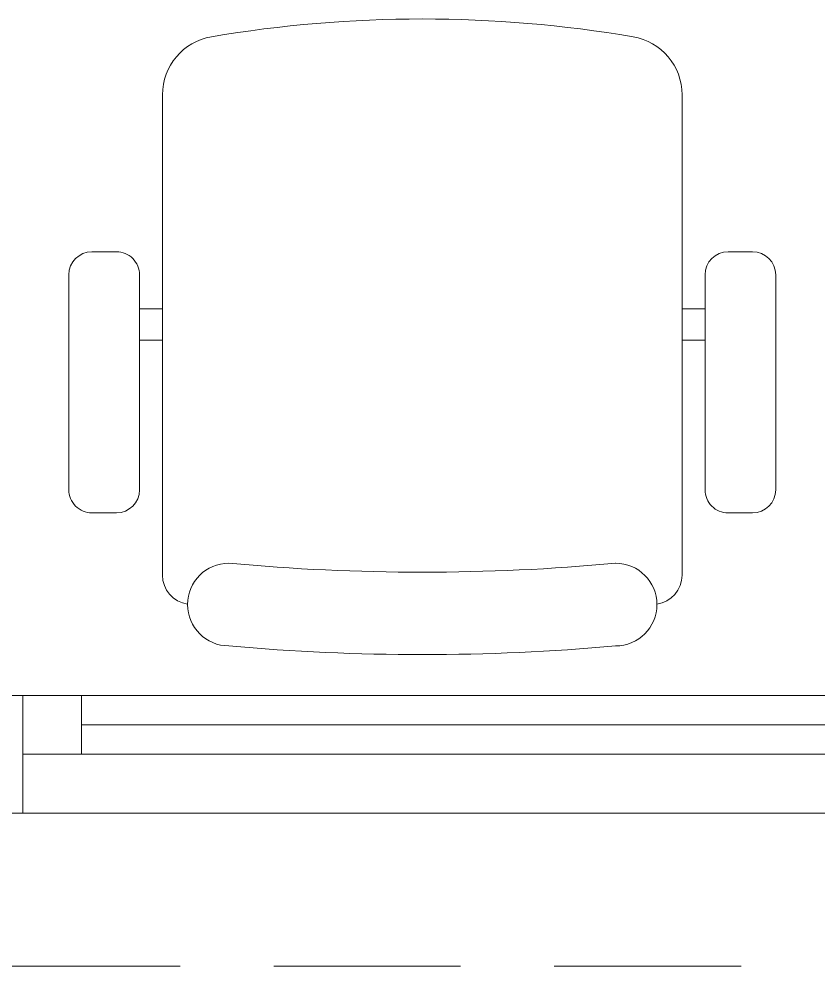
# Model space of a CAD drawing. Header units: inches. Extents: x -12418 to 242017, y -29325 to 19878.
# Drawn here: x 20585 to 21263, y -13697 to -12893 of the extents above; entities that cross this region are included whole.
import ezdxf

# ---------------------------------------------------------------- set-up
doc = ezdxf.new("R2010")
doc.units = ezdxf.units.IN
doc.header["$LTSCALE"] = 25
doc.header["$MEASUREMENT"] = 0
doc.linetypes.add('00-Ground Floor$0$HIDDEN', pattern=[9.525, 6.35, -3.175])
doc.linetypes.add('DASHDOT', pattern=[25.4, 12.7, -6.35, 0, -6.35])
doc.layers.get('0').update_dxf_attribs({"color": 8})
for name, color, linetype, lineweight in [('00-Ground Floor$0$Aluminum', 251, 'Continuous', 5), ('00-Ground Floor$0$LOADING', 253, 'Continuous', 5), ('00-Ground Floor$0$NEW Wall', 166, 'Continuous', 5), ('00-Ground Floor$0$Proj', 251, 'Continuous', 5), ('E-LITE-CLNG-CNDT', 6, 'DASHDOT', 35)]:
    doc.layers.add(name, color=color, linetype=linetype, lineweight=lineweight)

# ---------------------------------------------------------------- blocks, each defined once
blk = doc.blocks.new('*X101')
at = {"color": 0}
for p, q in [((5, 3), (5, 3)), ((5, 3), (5, 3)), ((5, 3), (5, 3)), ((5, 3), (5, 3)), ((5, 3), (5, 3)), ((5, 3), (5, 3)), ((5, 3), (5, 3)), ((5, 3), (5, 3)), ((5, 3), (5, 3)), ((5, 3), (5, 3)), ((5, 3), (5, 3)), ((5, 3), (5, 3)), ((5, 3), (5, 3)), ((5, 3), (5, 3)), ((5, 3), (5, 3)), ((5, 3), (5, 3)), ((5, 3), (5, 3)), ((5, 3), (5, 3)), ((5, 3), (5, 3)), ((5, 3), (5, 3)), ((5, 3), (5, 3)), ((5, 3), (5, 3)), ((5, 3), (5, 3)), ((5, 3), (5, 3)), ((5, 3), (5, 3)), ((5, 3), (5, 3)), ((5, 3), (5, 3)), ((5, 3), (5, 3)), ((5, 3), (5, 3)), ((5, 3), (5, 3)), ((5, 3), (5, 3)), ((5, 3), (5, 3)), ((5, 3), (5, 3)), ((5, 3), (5, 3)), ((5, 3), (5, 3)), ((5, 3), (5, 3)), ((5, 3), (5, 3)), ((5, 3), (5, 3)), ((5, 3), (5, 3)), ((5, 3), (5, 3)), ((5, 3), (5, 3)), ((5, 3), (5, 3)), ((5, 3), (5, 3)), ((5, 3), (5, 3)), ((5, 3), (5, 3)), ((5, 3), (5, 3)), ((5, 3), (5, 3)), ((5, 3), (5, 3)), ((5, 3), (5, 3)), ((5, 3), (5, 3)), ((5, 3), (5, 3)), ((5, 3), (5, 3)), ((5, 3), (5, 3)), ((5, 3), (5, 3)), ((5, 3), (5, 3)), ((5, 3), (5, 3)), ((5, 3), (5, 3)), ((5, 3), (5, 3)), ((5, 3), (5, 3)), ((5, 3), (5, 3)), ((5, 3), (5, 3)), ((5, 3), (5, 3)), ((5, 3), (5, 3)), ((5, 3), (5, 3)), ((5, 3), (5, 3)), ((5, 3), (5, 3)), ((6, 3), (5, 3)), ((5, 3), (5, 3)), ((6, 3), (5, 3)), ((5, 3), (5, 3)), ((6, 3), (5, 3)), ((5, 3), (5, 3)), ((6, 3), (5, 3)), ((5, 3), (5, 3)), ((5, 3), (5, 3)), ((5, 3), (5, 3)), ((5, 3), (5, 3)), ((5, 3), (5, 3)), ((5, 3), (5, 3)), ((5, 3), (5, 3)), ((5, 3), (5, 3)), ((5, 3), (5, 3)), ((5, 3), (5, 3)), ((5, 3), (5, 3)), ((5, 3), (5, 3)), ((5, 3), (5, 3)), ((5, 3), (5, 3)), ((5, 3), (5, 3)), ((5, 3), (5, 3)), ((5, 3), (5, 3)), ((5, 3), (5, 3)), ((5, 3), (5, 3)), ((5, 3), (5, 3)), ((5, 3), (5, 3)), ((5, 3), (5, 3)), ((5, 3), (5, 3)), ((6, 3), (6, 3)), ((6, 3), (6, 3)), ((6, 3), (6, 3)), ((6, 3), (6, 3)), ((6, 3), (6, 3)), ((6, 3), (6, 3)), ((6, 3), (6, 3)), ((6, 3), (6, 3)), ((6, 3), (6, 3)), ((6, 3), (6, 3)), ((6, 3), (6, 3)), ((6, 3), (6, 3)), ((6, 3), (6, 3)), ((6, 3), (6, 3)), ((6, 3), (6, 3)), ((6, 3), (6, 3)), ((6, 3), (6, 3)), ((6, 3), (6, 3)), ((6, 3), (6, 3)), ((6, 3), (6, 3)), ((6, 3), (6, 3)), ((6, 3), (6, 3)), ((6, 3), (6, 3)), ((6, 3), (6, 3)), ((6, 3), (6, 3)), ((6, 3), (6, 3)), ((6, 3), (6, 3)), ((6, 3), (6, 3)), ((6, 3), (6, 3)), ((6, 3), (6, 3)), ((6, 3), (6, 3)), ((6, 3), (6, 3)), ((6, 3), (6, 3)), ((6, 3), (6, 3)), ((6, 3), (6, 3)), ((6, 3), (6, 3)), ((6, 3), (6, 3)), ((6, 3), (6, 3)), ((6, 3), (6, 3)), ((6, 3), (6, 3)), ((6, 3), (6, 3)), ((6, 3), (6, 3)), ((6, 3), (6, 3)), ((6, 3), (6, 3)), ((6, 3), (6, 3)), ((6, 3), (6, 3)), ((6, 3), (6, 3)), ((6, 3), (6, 3)), ((6, 3), (6, 3)), ((6, 3), (6, 3)), ((6, 3), (6, 3)), ((6, 3), (6, 3)), ((6, 3), (6, 3)), ((6, 3), (6, 3)), ((6, 3), (6, 3)), ((6, 3), (6, 3)), ((6, 3), (6, 3)), ((6, 3), (6, 3)), ((6, 3), (6, 3)), ((6, 3), (6, 3)), ((6, 3), (6, 3)), ((6, 3), (6, 3)), ((6, 3), (6, 3)), ((6, 3), (6, 3)), ((6, 3), (6, 3)), ((6, 3), (6, 3)), ((6, 3), (6, 3)), ((6, 3), (6, 3)), ((6, 3), (6, 3)), ((6, 3), (6, 3)), ((6, 3), (6, 3)), ((6, 3), (6, 3)), ((6, 3), (6, 3)), ((6, 3), (6, 3)), ((6, 3), (6, 3)), ((6, 3), (6, 3)), ((6, 3), (6, 3)), ((6, 3), (6, 3)), ((6, 3), (6, 3)), ((6, 3), (6, 3)), ((6, 3), (6, 3)), ((6, 3), (6, 3)), ((6, 3), (6, 3)), ((6, 3), (6, 3)), ((6, 3), (6, 3)), ((6, 3), (6, 3)), ((6, 3), (6, 3)), ((6, 3), (6, 3)), ((6, 3), (6, 3)), ((6, 3), (6, 3)), ((6, 3), (6, 3)), ((6, 3), (6, 3)), ((6, 3), (6, 3)), ((6, 3), (6, 3)), ((6, 3), (6, 3)), ((6, 3), (6, 3)), ((6, 3), (6, 3)), ((6, 3), (6, 3)), ((6, 3), (6, 3)), ((6, 3), (6, 3)), ((6, 3), (6, 3)), ((6, 3), (6, 3)), ((6, 3), (6, 3)), ((6, 3), (6, 3)), ((6, 3), (6, 3)), ((6, 3), (6, 3)), ((6, 3), (6, 3)), ((6, 3), (6, 3)), ((6, 3), (6, 3)), ((6, 3), (6, 3)), ((6, 3), (6, 3)), ((6, 3), (6, 3)), ((6, 3), (6, 3)), ((6, 3), (6, 3)), ((6, 3), (6, 3)), ((6, 3), (6, 3)), ((6, 3), (6, 3)), ((6, 3), (6, 3)), ((6, 3), (6, 3)), ((6, 3), (6, 3)), ((6, 3), (6, 3)), ((6, 3), (6, 3)), ((6, 3), (6, 3)), ((6, 3), (6, 3)), ((6, 3), (6, 3)), ((6, 3), (6, 3)), ((6, 3), (6, 3)), ((6, 3), (6, 3)), ((6, 3), (6, 3)), ((6, 3), (6, 3)), ((6, 3), (6, 3)), ((6, 3), (6, 3)), ((6, 3), (6, 3)), ((6, 3), (6, 3)), ((6, 3), (6, 3)), ((6, 3), (6, 3)), ((6, 3), (6, 3)), ((6, 3), (6, 3)), ((6, 3), (6, 3)), ((6, 3), (6, 3)), ((6, 3), (6, 3)), ((6, 3), (6, 3)), ((6, 3), (6, 3)), ((6, 3), (6, 3)), ((6, 3), (6, 3)), ((6, 3), (6, 3)), ((6, 3), (6, 3)), ((6, 3), (6, 3)), ((6, 3), (6, 3)), ((6, 3), (6, 3)), ((6, 3), (6, 3)), ((6, 3), (6, 3)), ((6, 3), (6, 3)), ((6, 3), (6, 3)), ((6, 3), (6, 3)), ((6, 3), (6, 3)), ((6, 3), (6, 3)), ((6, 3), (6, 3)), ((6, 3), (6, 3)), ((6, 3), (6, 3)), ((6, 3), (6, 3)), ((6, 3), (6, 3)), ((6, 3), (6, 3)), ((6, 3), (6, 3)), ((6, 3), (6, 3)), ((6, 3), (6, 3)), ((6, 3), (6, 3)), ((6, 3), (6, 3)), ((6, 3), (6, 3)), ((6, 3), (6, 3)), ((6, 3), (6, 3)), ((6, 3), (6, 3)), ((6, 3), (6, 3)), ((6, 3), (6, 3)), ((6, 3), (6, 3)), ((6, 3), (6, 3)), ((6, 3), (6, 3)), ((6, 3), (6, 3)), ((6, 3), (6, 3)), ((6, 3), (6, 3)), ((6, 3), (6, 3)), ((6, 3), (6, 3)), ((6, 3), (6, 3)), ((6, 3), (6, 3)), ((6, 3), (6, 3)), ((6, 3), (6, 3)), ((6, 3), (6, 3)), ((6, 3), (6, 3)), ((6, 3), (6, 3)), ((6, 3), (6, 3)), ((6, 3), (6, 3)), ((6, 3), (6, 3)), ((6, 3), (6, 3)), ((6, 3), (6, 3)), ((6, 3), (6, 3)), ((6, 3), (6, 3)), ((6, 3), (6, 3)), ((6, 3), (6, 3)), ((6, 3), (6, 3)), ((6, 3), (6, 3)), ((6, 3), (6, 3)), ((6, 3), (6, 3)), ((6, 3), (6, 3)), ((6, 3), (6, 3)), ((6, 3), (5, 3)), ((6, 3), (5, 3)), ((6, 3), (5, 3)), ((6, 3), (5, 3)), ((6, 3), (5, 3)), ((6, 3), (6, 3)), ((6, 3), (6, 3)), ((6, 3), (6, 3)), ((6, 3), (6, 3)), ((6, 3), (6, 3)), ((6, 3), (6, 3)), ((6, 3), (6, 3)), ((6, 3), (6, 3)), ((6, 3), (6, 3)), ((6, 3), (6, 3)), ((6, 3), (6, 3)), ((6, 3), (6, 3)), ((6, 3), (6, 3)), ((6, 3), (6, 3)), ((6, 3), (6, 3)), ((6, 3), (6, 3)), ((6, 3), (6, 3)), ((6, 3), (6, 3)), ((6, 3), (6, 3)), ((6, 3), (6, 3)), ((6, 3), (6, 3)), ((6, 3), (6, 3)), ((6, 3), (6, 3)), ((6, 3), (6, 3)), ((6, 3), (6, 3)), ((6, 3), (6, 3)), ((6, 3), (6, 3)), ((6, 3), (6, 3)), ((6, 3), (6, 3)), ((6, 3), (6, 3)), ((6, 3), (6, 3)), ((6, 3), (6, 3)), ((6, 3), (6, 3)), ((6, 3), (6, 3)), ((6, 3), (6, 3)), ((6, 3), (6, 3)), ((6, 3), (6, 3)), ((6, 3), (6, 3)), ((6, 3), (6, 3)), ((6, 3), (6, 3)), ((6, 3), (6, 3)), ((6, 3), (6, 3)), ((6, 3), (6, 3)), ((6, 3), (6, 3)), ((6, 3), (6, 3)), ((6, 3), (6, 3)), ((6, 3), (6, 3)), ((6, 3), (6, 3)), ((6, 3), (6, 3)), ((6, 3), (6, 3)), ((6, 3), (6, 3)), ((6, 3), (6, 3)), ((6, 3), (6, 3)), ((6, 3), (6, 3)), ((6, 3), (6, 3)), ((6, 3), (6, 3)), ((6, 3), (6, 3)), ((6, 3), (6, 3)), ((6, 3), (6, 3)), ((6, 3), (6, 3)), ((6, 3), (6, 3)), ((6, 3), (6, 3)), ((6, 3), (6, 3)), ((6, 3), (6, 3)), ((6, 3), (6, 3)), ((6, 3), (6, 3)), ((6, 3), (6, 3)), ((6, 3), (6, 3)), ((6, 3), (6, 3)), ((6, 3), (6, 3)), ((6, 3), (6, 3)), ((6, 3), (6, 3)), ((6, 3), (6, 3)), ((6, 3), (6, 3)), ((6, 3), (6, 3)), ((6, 3), (6, 3)), ((6, 3), (6, 3)), ((6, 3), (6, 3)), ((6, 3), (6, 3)), ((6, 3), (6, 3)), ((6, 3), (6, 3)), ((6, 3), (6, 3)), ((6, 3), (6, 3)), ((6, 3), (6, 3)), ((6, 3), (6, 3)), ((6, 3), (6, 3)), ((6, 3), (6, 3)), ((6, 3), (6, 3)), ((6, 3), (6, 3)), ((6, 3), (6, 3)), ((6, 3), (6, 3)), ((6, 3), (6, 3)), ((6, 3), (6, 3)), ((6, 3), (6, 3)), ((6, 3), (6, 3)), ((6, 3), (6, 3)), ((6, 3), (6, 3)), ((6, 3), (6, 3)), ((6, 3), (6, 3)), ((6, 3), (6, 3)), ((6, 3), (6, 3)), ((6, 3), (6, 3)), ((6, 3), (6, 3)), ((6, 3), (6, 3)), ((6, 3), (6, 3)), ((6, 3), (6, 3)), ((6, 3), (6, 3)), ((6, 3), (6, 3)), ((6, 3), (6, 3)), ((6, 3), (6, 3)), ((6, 3), (6, 3)), ((6, 3), (6, 3)), ((6, 3), (6, 3)), ((6, 3), (6, 3)), ((6, 3), (6, 3)), ((6, 3), (6, 3)), ((6, 3), (6, 3)), ((6, 3), (6, 3)), ((6, 3), (6, 3)), ((6, 3), (6, 3)), ((6, 3), (6, 3)), ((6, 3), (6, 3)), ((6, 3), (6, 3)), ((6, 3), (6, 3)), ((6, 3), (6, 3)), ((6, 3), (6, 3)), ((6, 3), (6, 3)), ((6, 3), (6, 3)), ((6, 3), (6, 3)), ((6, 3), (6, 3)), ((6, 3), (6, 3)), ((6, 3), (6, 3)), ((6, 3), (6, 3)), ((6, 3), (6, 3)), ((6, 3), (6, 3)), ((6, 3), (6, 3)), ((6, 3), (6, 3)), ((6, 3), (6, 3)), ((6, 3), (6, 3)), ((6, 3), (6, 3)), ((6, 3), (6, 3)), ((6, 3), (6, 3)), ((6, 3), (6, 3)), ((6, 3), (6, 3)), ((6, 3), (6, 3)), ((6, 3), (6, 3)), ((6, 3), (6, 3)), ((6, 3), (6, 3)), ((6, 3), (6, 3)), ((6, 3), (6, 3)), ((6, 3), (6, 3)), ((6, 3), (6, 3)), ((6, 3), (6, 3)), ((6, 3), (6, 3)), ((6, 3), (6, 3)), ((6, 3), (6, 3)), ((6, 3), (6, 3)), ((6, 3), (6, 3)), ((6, 3), (6, 3)), ((6, 3), (6, 3)), ((6, 3), (6, 3)), ((6, 3), (6, 3)), ((6, 3), (6, 3)), ((6, 3), (6, 3)), ((6, 3), (6, 3)), ((6, 3), (6, 3)), ((6, 3), (6, 3)), ((6, 3), (6, 3)), ((6, 3), (6, 3)), ((6, 3), (6, 3)), ((6, 3), (6, 3)), ((6, 3), (6, 3)), ((6, 3), (6, 3)), ((6, 3), (6, 3)), ((6, 3), (6, 3)), ((6, 3), (6, 3)), ((6, 3), (6, 3)), ((6, 3), (6, 3)), ((6, 3), (6, 3)), ((6, 3), (6, 3)), ((6, 3), (6, 3)), ((6, 3), (6, 3)), ((6, 3), (6, 3)), ((6, 3), (6, 3)), ((6, 3), (6, 3)), ((6, 3), (6, 3)), ((6, 3), (6, 3)), ((6, 3), (6, 3)), ((6, 3), (6, 3)), ((6, 3), (6, 3)), ((6, 3), (6, 3)), ((6, 3), (6, 3)), ((6, 3), (6, 3)), ((6, 3), (6, 3)), ((6, 3), (6, 3)), ((6, 3), (6, 3)), ((6, 3), (6, 3)), ((6, 3), (6, 3)), ((6, 3), (6, 3)), ((6, 3), (6, 3)), ((6, 3), (6, 3)), ((6, 3), (6, 3)), ((6, 3), (6, 3)), ((6, 3), (6, 3)), ((6, 3), (6, 3)), ((6, 3), (6, 3)), ((6, 3), (6, 3)), ((6, 3), (6, 3)), ((6, 3), (6, 3)), ((6, 3), (6, 3)), ((6, 3), (6, 3)), ((6, 3), (6, 3)), ((6, 3), (6, 3)), ((6, 3), (6, 3)), ((6, 3), (6, 3)), ((6, 3), (6, 3)), ((6, 3), (6, 3)), ((6, 3), (6, 3)), ((6, 3), (6, 3)), ((6, 3), (6, 3)), ((6, 3), (6, 3)), ((6, 3), (6, 3)), ((6, 3), (6, 3)), ((6, 3), (6, 3)), ((6, 3), (6, 3)), ((6, 3), (6, 3)), ((6, 3), (6, 3)), ((6, 3), (6, 3)), ((6, 3), (6, 3)), ((6, 3), (6, 3)), ((6, 3), (6, 3)), ((6, 3), (6, 3)), ((6, 3), (6, 3)), ((6, 3), (6, 3)), ((6, 3), (6, 3)), ((6, 3), (6, 3)), ((6, 3), (6, 3)), ((6, 3), (6, 3)), ((6, 3), (6, 3)), ((6, 3), (6, 3)), ((6, 3), (6, 3)), ((6, 3), (6, 3)), ((6, 3), (6, 3)), ((6, 3), (6, 3)), ((6, 3), (6, 3)), ((6, 3), (6, 3)), ((6, 3), (6, 3)), ((6, 3), (6, 3)), ((6, 3), (6, 3)), ((6, 3), (6, 3)), ((6, 3), (6, 3)), ((6, 3), (6, 3)), ((6, 3), (6, 3)), ((6, 3), (6, 3)), ((6, 3), (6, 3)), ((6, 3), (6, 3)), ((6, 3), (6, 3)), ((6, 3), (6, 3)), ((6, 3), (6, 3)), ((6, 3), (6, 3)), ((6, 3), (6, 3)), ((6, 3), (6, 3)), ((6, 3), (6, 3)), ((6, 3), (6, 3)), ((6, 3), (6, 3)), ((6, 3), (6, 3)), ((6, 3), (6, 3)), ((6, 3), (6, 3)), ((6, 3), (6, 3)), ((6, 3), (6, 3)), ((6, 3), (6, 3)), ((6, 3), (6, 3)), ((6, 3), (6, 3)), ((6, 3), (6, 3)), ((6, 3), (6, 3)), ((6, 3), (6, 3)), ((6, 3), (6, 3)), ((6, 3), (6, 3)), ((6, 3), (6, 3)), ((6, 3), (6, 3)), ((6, 3), (6, 3)), ((6, 3), (6, 3)), ((6, 3), (6, 3)), ((6, 3), (6, 3)), ((6, 3), (6, 3)), ((6, 3), (6, 3)), ((6, 3), (6, 3)), ((6, 3), (6, 3)), ((6, 3), (6, 3)), ((6, 3), (6, 3)), ((6, 3), (6, 3)), ((6, 3), (6, 3)), ((6, 3), (6, 3)), ((6, 3), (6, 3)), ((6, 3), (6, 3)), ((6, 3), (6, 3)), ((6, 3), (6, 3)), ((6, 3), (6, 3)), ((6, 3), (6, 3)), ((6, 3), (6, 3)), ((6, 3), (6, 3)), ((6, 3), (6, 3)), ((6, 3), (6, 3)), ((6, 3), (6, 3)), ((6, 3), (6, 3)), ((6, 3), (6, 3)), ((6, 3), (6, 3)), ((6, 3), (6, 3)), ((6, 3), (6, 3)), ((6, 3), (6, 3)), ((6, 3), (6, 3)), ((6, 3), (6, 3)), ((6, 3), (6, 3)), ((6, 3), (6, 3)), ((6, 3), (6, 3)), ((6, 3), (6, 3)), ((6, 3), (6, 3))]:
    blk.add_line(p, q, dxfattribs=at)
blk = doc.blocks.new('*X102')
at = {"color": 0}
for p, q in [((13, 1), (13, 1)), ((13, 1), (13, 1)), ((13, 1), (13, 1)), ((13, 1), (13, 1)), ((13, 1), (13, 1)), ((13, 1), (13, 1)), ((13, 1), (13, 1)), ((13, 1), (13, 1)), ((13, 1), (13, 1)), ((13, 1), (13, 1)), ((13, 1), (13, 1)), ((13, 1), (13, 1)), ((13, 1), (13, 1)), ((13, 1), (13, 1)), ((13, 1), (13, 1)), ((13, 1), (14, 1)), ((13, 1), (14, 1)), ((13, 1), (14, 1)), ((13, 1), (13, 1)), ((13, 1), (13, 1)), ((13, 1), (13, 1)), ((13, 1), (13, 1)), ((13, 1), (13, 1)), ((13, 1), (13, 1)), ((13, 1), (13, 1)), ((13, 1), (13, 1)), ((13, 1), (13, 1)), ((13, 1), (13, 1)), ((13, 1), (13, 1)), ((13, 1), (13, 1)), ((13, 1), (13, 1)), ((13, 1), (13, 1)), ((13, 1), (13, 1)), ((13, 1), (13, 1)), ((13, 1), (13, 1)), ((13, 1), (13, 1)), ((13, 1), (13, 1)), ((13, 1), (13, 1)), ((13, 1), (13, 1)), ((13, 1), (13, 1)), ((13, 1), (13, 1)), ((13, 1), (13, 1)), ((13, 1), (13, 1)), ((13, 1), (13, 1)), ((13, 1), (13, 1)), ((13, 1), (13, 1)), ((13, 1), (13, 1)), ((13, 1), (13, 1)), ((13, 1), (13, 1)), ((13, 1), (13, 1)), ((13, 1), (13, 1)), ((13, 1), (13, 1)), ((13, 1), (13, 1)), ((13, 1), (13, 1)), ((13, 1), (13, 1)), ((13, 1), (13, 1)), ((13, 1), (13, 1)), ((13, 1), (13, 1)), ((13, 1), (13, 1)), ((13, 1), (13, 1)), ((13, 1), (13, 1)), ((13, 1), (13, 1)), ((13, 1), (13, 1)), ((13, 1), (13, 1)), ((13, 1), (13, 1)), ((13, 1), (13, 1)), ((13, 1), (13, 1)), ((13, 1), (13, 1)), ((13, 1), (13, 1)), ((13, 1), (13, 1)), ((13, 1), (13, 1)), ((13, 1), (13, 1)), ((13, 1), (13, 1)), ((13, 1), (13, 1)), ((13, 1), (13, 1)), ((13, 1), (13, 1)), ((13, 1), (13, 1)), ((13, 1), (13, 1)), ((13, 1), (13, 1)), ((13, 1), (13, 1)), ((13, 1), (13, 1)), ((13, 1), (13, 1)), ((13, 1), (13, 1)), ((13, 1), (13, 1)), ((13, 1), (13, 1)), ((13, 1), (13, 1)), ((13, 1), (13, 1)), ((13, 1), (13, 1)), ((13, 1), (13, 1)), ((13, 1), (13, 1)), ((13, 1), (13, 1)), ((13, 1), (13, 1)), ((13, 1), (13, 1)), ((13, 1), (13, 1)), ((13, 1), (13, 1)), ((13, 1), (13, 1)), ((13, 1), (13, 1)), ((13, 1), (13, 1)), ((13, 1), (13, 1)), ((13, 1), (13, 1)), ((13, 1), (13, 1)), ((13, 1), (13, 1)), ((13, 1), (13, 1)), ((13, 1), (13, 1)), ((13, 1), (13, 1)), ((13, 1), (13, 1)), ((13, 1), (13, 1)), ((13, 1), (13, 1)), ((13, 1), (13, 1)), ((13, 1), (13, 1)), ((13, 1), (13, 1)), ((13, 1), (13, 1)), ((13, 1), (13, 1)), ((13, 1), (13, 1)), ((13, 1), (13, 1)), ((13, 1), (13, 1)), ((13, 1), (13, 1)), ((13, 1), (13, 1)), ((13, 1), (13, 1)), ((13, 1), (13, 1)), ((13, 1), (13, 1)), ((13, 1), (13, 1)), ((13, 1), (13, 1)), ((13, 1), (14, 1)), ((13, 0), (13, 0)), ((13, 0), (13, 0)), ((13, 0), (13, 0)), ((13, 0), (13, 0)), ((13, 0), (13, 0)), ((13, 0), (13, 0)), ((13, 0), (13, 0)), ((13, 0), (13, 0)), ((13, 0), (13, 0)), ((13, 0), (13, 0)), ((13, 0), (13, 0)), ((13, 0), (13, 0)), ((13, 0), (13, 0)), ((13, 0), (13, 0)), ((13, 0), (13, 0)), ((13, 0), (13, 0)), ((13, 0), (13, 0)), ((13, 0), (13, 0)), ((13, 0), (13, 0)), ((13, 0), (13, 0)), ((13, 0), (13, 0)), ((13, 0), (13, 0)), ((13, 0), (13, 0)), ((13, 0), (13, 0)), ((13, 0), (13, 0)), ((13, 0), (13, 0)), ((13, 0), (13, 0)), ((13, 0), (13, 0)), ((13, 0), (13, 0)), ((13, 0), (13, 0)), ((13, 0), (13, 0)), ((13, 0), (13, 0)), ((13, 0), (13, 0)), ((13, 0), (13, 0)), ((13, 0), (13, 0)), ((13, 0), (13, 0)), ((13, 0), (13, 0)), ((13, 0), (13, 0)), ((13, 0), (13, 0)), ((13, 0), (13, 0)), ((13, 0), (13, 0)), ((13, 0), (13, 0)), ((13, 0), (13, 0)), ((13, 0), (13, 0)), ((13, 0), (13, 0)), ((13, 0), (13, 0)), ((13, 0), (13, 0)), ((13, 0), (13, 0)), ((13, 0), (14, 0)), ((13, 0), (14, 0)), ((13, 0), (13, 0)), ((13, 0), (14, 0)), ((14, 1), (14, 1)), ((14, 1), (14, 1)), ((14, 1), (14, 1)), ((14, 1), (14, 1)), ((14, 1), (14, 1)), ((14, 1), (14, 1)), ((14, 1), (14, 1)), ((14, 1), (14, 1)), ((14, 1), (14, 1)), ((14, 1), (14, 1)), ((14, 1), (14, 1)), ((14, 1), (14, 1)), ((14, 1), (14, 1)), ((14, 1), (14, 1)), ((14, 1), (14, 1)), ((14, 1), (14, 1)), ((14, 1), (14, 1)), ((14, 1), (14, 1)), ((14, 1), (14, 1)), ((14, 1), (14, 1)), ((14, 1), (14, 1)), ((14, 1), (14, 1)), ((14, 1), (14, 1)), ((14, 1), (14, 1)), ((14, 1), (14, 1)), ((14, 1), (14, 1)), ((14, 1), (14, 1)), ((14, 1), (14, 1)), ((14, 1), (14, 1)), ((14, 1), (14, 1)), ((14, 1), (14, 1)), ((14, 1), (14, 1)), ((14, 1), (14, 1)), ((14, 1), (14, 1)), ((14, 1), (14, 1)), ((14, 1), (14, 1)), ((14, 1), (14, 1)), ((14, 1), (14, 1)), ((14, 1), (14, 1)), ((14, 1), (14, 1)), ((14, 1), (14, 1)), ((14, 1), (14, 1)), ((14, 1), (14, 1)), ((14, 1), (14, 1)), ((14, 1), (14, 1)), ((14, 1), (14, 1)), ((14, 1), (14, 1)), ((14, 1), (14, 1)), ((14, 1), (14, 1)), ((14, 1), (14, 1)), ((14, 1), (14, 1)), ((14, 1), (14, 1)), ((14, 1), (14, 1)), ((14, 1), (14, 1)), ((14, 1), (14, 1)), ((14, 1), (14, 1)), ((14, 1), (14, 1)), ((14, 1), (14, 1)), ((14, 1), (14, 1)), ((14, 1), (14, 1)), ((14, 1), (14, 1)), ((14, 1), (14, 1)), ((14, 1), (14, 1)), ((14, 1), (14, 1)), ((14, 1), (14, 1)), ((14, 1), (14, 1)), ((14, 1), (14, 1)), ((14, 1), (14, 1)), ((14, 1), (14, 1)), ((14, 1), (14, 1)), ((14, 1), (14, 1)), ((14, 1), (14, 1)), ((14, 1), (14, 1)), ((14, 1), (14, 1)), ((14, 1), (14, 1)), ((14, 1), (14, 1)), ((14, 1), (14, 1)), ((14, 1), (14, 1)), ((14, 1), (14, 1)), ((14, 1), (14, 1)), ((14, 1), (14, 1)), ((14, 1), (14, 1)), ((14, 1), (14, 1)), ((14, 1), (14, 1)), ((14, 1), (14, 1)), ((14, 1), (14, 1)), ((14, 1), (14, 1)), ((14, 1), (14, 1)), ((14, 1), (14, 1)), ((14, 1), (14, 1)), ((14, 1), (14, 1)), ((14, 1), (14, 1)), ((14, 1), (14, 1)), ((14, 1), (14, 1)), ((14, 0), (14, 0)), ((14, 0), (14, 0)), ((14, 0), (14, 0)), ((14, 0), (14, 0)), ((14, 0), (14, 0)), ((14, 0), (14, 0)), ((14, 0), (14, 0)), ((14, 0), (14, 0)), ((14, 0), (14, 0)), ((14, 0), (14, 0)), ((14, 0), (14, 0)), ((14, 0), (14, 0)), ((14, 0), (14, 0)), ((14, 0), (14, 0)), ((14, 0), (14, 0)), ((14, 0), (14, 0)), ((14, 0), (14, 0)), ((14, 0), (14, 0)), ((14, 0), (14, 0)), ((14, 0), (14, 0)), ((14, 0), (14, 0)), ((14, 0), (14, 0)), ((14, 0), (14, 0)), ((14, 0), (14, 0)), ((14, 0), (14, 0)), ((14, 0), (14, 0)), ((14, 0), (14, 0)), ((14, 0), (14, 0)), ((14, 0), (14, 0)), ((14, 0), (14, 0)), ((14, 0), (14, 0)), ((14, 0), (14, 0)), ((14, 0), (14, 0)), ((14, 0), (14, 0)), ((14, 0), (14, 0)), ((14, 0), (14, 0)), ((14, 0), (14, 0)), ((14, 0), (14, 0)), ((14, 0), (14, 0)), ((14, 0), (14, 0)), ((14, 0), (14, 0)), ((14, 0), (14, 0)), ((14, 0), (14, 0)), ((14, 0), (14, 0)), ((14, 0), (14, 0)), ((14, 0), (14, 0)), ((14, 0), (14, 0)), ((14, 0), (14, 0)), ((13, 0), (13, 0)), ((13, 0), (14, 0)), ((13, 0), (13, 0)), ((13, 0), (14, 0)), ((13, 0), (13, 0)), ((13, 0), (14, 0)), ((13, 0), (13, 0)), ((13, 0), (13, 0)), ((13, 0), (13, 0)), ((13, 0), (13, 0)), ((13, 0), (14, 0)), ((13, 0), (13, 0)), ((13, 0), (14, 0)), ((13, 0), (13, 0)), ((13, 0), (14, 0)), ((13, 0), (13, 0)), ((13, 0), (14, 0)), ((13, 0), (13, 0)), ((13, 0), (14, 0)), ((13, 0), (13, 0)), ((13, 0), (14, 0)), ((13, 0), (13, 0)), ((13, 0), (14, 0)), ((13, 0), (13, 0)), ((13, 0), (13, 0)), ((13, 0), (13, 0)), ((13, 0), (14, 0)), ((13, 0), (13, 0)), ((13, 0), (14, 0)), ((13, 0), (13, 0)), ((13, 0), (14, 0)), ((13, 0), (13, 0)), ((13, 0), (14, 0)), ((13, 0), (13, 0)), ((13, 0), (13, 0)), ((13, 0), (13, 0)), ((13, 0), (13, 0)), ((13, 0), (13, 0)), ((13, 0), (13, 0)), ((13, 0), (13, 0)), ((13, 0), (13, 0)), ((13, 0), (13, 0)), ((13, 0), (13, 0)), ((13, 0), (13, 0)), ((13, 0), (13, 0)), ((13, 0), (13, 0)), ((13, 0), (13, 0)), ((13, 0), (13, 0)), ((13, 0), (13, 0)), ((13, 0), (13, 0)), ((13, 0), (13, 0)), ((13, 0), (13, 0)), ((13, 0), (13, 0)), ((13, 0), (13, 0)), ((13, 0), (13, 0)), ((13, 0), (13, 0)), ((13, 0), (13, 0)), ((13, 0), (13, 0)), ((13, 0), (13, 0)), ((13, 0), (13, 0)), ((13, 0), (13, 0)), ((13, 0), (13, 0)), ((13, 0), (13, 0)), ((13, 0), (13, 0)), ((13, -1), (13, -1)), ((13, -1), (13, -1)), ((13, -1), (13, -1)), ((13, -1), (13, -1)), ((13, -1), (13, -1)), ((13, -1), (14, -1)), ((13, -1), (13, -1)), ((14, 0), (14, 0)), ((14, 0), (14, 0)), ((14, 0), (14, 0)), ((14, 0), (14, 0)), ((14, 0), (14, 0)), ((14, 0), (14, 0)), ((14, 0), (14, 0)), ((14, 0), (14, 0)), ((14, 0), (14, 0)), ((14, 0), (14, 0)), ((14, 0), (14, 0)), ((14, 0), (14, 0)), ((14, 0), (14, 0)), ((14, 0), (14, 0)), ((14, 0), (14, 0)), ((13, 0), (14, 0)), ((14, 0), (14, 0)), ((14, 0), (14, 0)), ((14, 0), (14, 0)), ((14, 0), (14, 0)), ((14, 0), (14, 0)), ((14, 0), (14, 0)), ((14, 0), (14, 0)), ((14, 0), (14, 0)), ((14, 0), (14, 0)), ((14, 0), (14, 0)), ((14, 0), (14, 0)), ((14, 0), (14, 0)), ((14, 0), (14, 0)), ((14, 0), (14, 0)), ((14, 0), (14, 0)), ((14, 0), (14, 0)), ((14, 0), (14, 0)), ((14, 0), (14, 0)), ((14, 0), (14, 0)), ((14, 0), (14, 0)), ((14, 0), (14, 0)), ((14, 0), (14, 0)), ((14, 0), (14, 0)), ((14, 0), (14, 0)), ((14, 0), (14, 0)), ((14, 0), (14, 0)), ((14, 0), (14, 0)), ((14, 0), (14, 0)), ((14, 0), (14, 0)), ((14, 0), (14, 0)), ((14, 0), (14, 0)), ((14, 0), (14, 0)), ((14, 0), (14, 0)), ((14, 0), (14, 0)), ((14, -1), (14, -1)), ((14, -1), (14, -1)), ((14, -1), (14, -1)), ((14, -1), (14, -1)), ((14, -1), (14, -1))]:
    blk.add_line(p, q, dxfattribs=at)
blk = doc.blocks.new('00-Ground Floor$0$GF21018-P')
at = {"color": 0}
for p, q in [((-0.2207, 0.47563), (-0.2207, 0.0675)), ((0.22049, 0.47563), (0.22049, 0.0675)), ((-0.2806, 0.34221), (-0.25983, 0.34221)), ((0.25963, 0.34221), (0.2804, 0.34221)), ((-0.30021, 0.32259), (-0.30021, 0.14)), ((-0.24021, 0.32259), (-0.24021, 0.14)), ((0.24001, 0.32259), (0.24001, 0.14)), ((0.30001, 0.32259), (0.30001, 0.14)), ((-0.24021, 0.29372), (-0.2207, 0.29372)), ((0.22049, 0.29372), (0.24001, 0.29372)), ((-0.24021, 0.26708), (-0.2207, 0.26708)), ((0.22049, 0.26708), (0.24001, 0.26708)), ((-0.2806, 0.12039), (-0.25983, 0.12039)), ((0.25963, 0.12039), (0.2804, 0.12039))]:
    blk.add_line(p, q, dxfattribs=at)
for points in [[(0.24001, 0.29372), (0.24001, 0.29372), (0.24001, 0.29372), (0.24001, 0.29372), (0.24001, 0.29372), (0.24001, 0.29372), (0.24001, 0.29372), (0.24001, 0.29372), (0.24001, 0.29372), (0.24001, 0.29372), (0.24001, 0.29372), (0.24001, 0.29372), (0.24001, 0.29372), (0.24001, 0.29372), (0.24001, 0.29372), (0.24001, 0.29372), (0.24001, 0.29372), (0.24001, 0.29372), (0.24001, 0.29372), (0.24001, 0.29372), (0.24001, 0.29372), (0.24001, 0.29372), (0.24001, 0.29372), (0.24001, 0.29372), (0.24001, 0.29372), (0.24001, 0.29372), (0.24001, 0.29372), (0.24001, 0.29372), (0.24001, 0.29372), (0.24001, 0.29372), (0.24001, 0.29372), (0.24001, 0.29372), (0.24001, 0.29372), (0.24001, 0.29372), (0.24001, 0.29372), (0.24001, 0.29372), (0.24001, 0.29372), (0.24001, 0.29372), (0.24001, 0.29372), (0.24001, 0.29372), (0.24001, 0.29372), (0.24001, 0.29372), (0.24001, 0.29372), (0.24001, 0.29372), (0.24001, 0.29372), (0.24001, 0.29372), (0.24001, 0.29372), (0.24001, 0.29372), (0.24001, 0.29372), (0.24001, 0.29372), (0.24001, 0.29372), (0.24001, 0.29372), (0.24001, 0.29372), (0.24001, 0.29372), (0.24001, 0.29372), (0.24001, 0.29372), (0.24001, 0.29372), (0.24001, 0.29372), (0.24001, 0.29372), (0.24001, 0.29372), (0.24001, 0.29372), (0.24001, 0.29372), (0.24001, 0.29372), (0.24001, 0.29372), (0.24001, 0.29372), (0.24001, 0.29372), (0.24001, 0.29372), (0.24001, 0.29372), (0.24001, 0.29372), (0.24001, 0.29372), (0.24001, 0.29372), (0.24001, 0.29372), (0.24001, 0.29372), (0.24001, 0.29372), (0.24001, 0.29372), (0.24001, 0.29372), (0.24001, 0.29372), (0.24001, 0.29372), (0.24001, 0.29372), (0.24001, 0.29372), (0.24001, 0.29372), (0.24001, 0.29372), (0.24001, 0.29372), (0.24001, 0.29372), (0.24001, 0.29372), (0.24001, 0.29372), (0.24001, 0.29372), (0.24001, 0.29372), (0.24001, 0.29372), (0.24001, 0.29372), (0.24001, 0.29372), (0.24001, 0.29372), (0.24001, 0.29372), (0.24001, 0.29372), (0.24001, 0.29372), (0.24001, 0.29372), (0.24001, 0.29372), (0.24001, 0.29372), (0.24001, 0.29372), (0.24001, 0.29372), (0.24001, 0.29372), (0.24001, 0.29372), (0.24001, 0.29372), (0.24001, 0.29372), (0.24001, 0.29372), (0.24001, 0.29372), (0.24001, 0.29372), (0.24001, 0.29372), (0.24001, 0.29372), (0.24001, 0.29372), (0.24001, 0.29372), (0.24001, 0.29372), (0.24001, 0.29372), (0.24001, 0.29372), (0.24001, 0.29372), (0.24001, 0.29372), (0.24001, 0.29372), (0.24001, 0.29372), (0.24001, 0.29372), (0.24001, 0.29372), (0.24001, 0.29372), (0.24001, 0.29372), (0.24001, 0.29372), (0.24001, 0.29372), (0.24001, 0.29372), (0.24001, 0.29372), (0.24001, 0.29372), (0.24001, 0.29372), (0.24001, 0.29372), (0.24001, 0.29372), (0.24001, 0.29372), (0.24001, 0.29372), (0.24001, 0.29372), (0.24001, 0.29372), (0.24001, 0.29372), (0.24001, 0.29372), (0.24001, 0.29372), (0.24001, 0.29372), (0.24001, 0.29372), (0.24001, 0.29372), (0.24001, 0.29372), (0.24001, 0.29372), (0.24001, 0.29372), (0.24001, 0.29372), (0.24001, 0.29372), (0.24001, 0.29372), (0.24001, 0.29372), (0.24001, 0.29372), (0.24001, 0.29372), (0.24001, 0.29372), (0.24001, 0.29372), (0.24001, 0.29372), (0.24001, 0.29372), (0.24001, 0.29372), (0.24001, 0.29372), (0.24001, 0.29372), (0.24001, 0.29372), (0.24001, 0.29372), (0.24001, 0.29372), (0.24001, 0.29372), (0.24001, 0.29372), (0.24001, 0.29372), (0.24001, 0.29372), (0.24001, 0.29372), (0.24001, 0.29372), (0.24001, 0.29372), (0.24001, 0.29372), (0.24001, 0.29372), (0.24001, 0.29372), (0.24001, 0.29372), (0.24001, 0.29372), (0.24001, 0.29372), (0.24001, 0.29372), (0.24001, 0.29372), (0.24001, 0.29372), (0.24001, 0.29372), (0.24001, 0.29372), (0.24001, 0.29372), (0.24001, 0.29372), (0.24001, 0.29372), (0.24001, 0.29372), (0.24001, 0.29372), (0.24001, 0.29372), (0.24001, 0.29372), (0.24001, 0.29372), (0.24001, 0.29372), (0.24001, 0.29372), (0.24001, 0.29372), (0.24001, 0.29372), (0.24001, 0.29372), (0.24001, 0.29372), (0.24001, 0.29372), (0.24001, 0.29372), (0.24001, 0.29372), (0.24001, 0.29372), (0.24001, 0.29372), (0.24001, 0.29372), (0.24001, 0.29372), (0.24001, 0.29372), (0.24001, 0.29372), (0.24001, 0.29372), (0.24001, 0.29372), (0.24001, 0.29372), (0.24001, 0.29372), (0.24001, 0.29372), (0.24001, 0.29372), (0.24001, 0.29372), (0.24001, 0.29372), (0.24001, 0.29372), (0.24001, 0.29372), (0.24001, 0.29372), (0.24001, 0.29372), (0.24001, 0.29372), (0.24001, 0.29372), (0.24001, 0.29372), (0.24001, 0.29372), (0.24001, 0.29372), (0.24001, 0.29372), (0.24001, 0.29372), (0.24001, 0.29372), (0.24001, 0.29372), (0.24001, 0.29372), (0.24001, 0.29372), (0.24001, 0.29372), (0.24001, 0.29372), (0.24001, 0.29372), (0.24001, 0.29372), (0.24001, 0.29372), (0.24001, 0.29372), (0.24001, 0.29372), (0.24001, 0.29372), (0.24001, 0.29372), (0.24001, 0.29372), (0.24001, 0.29372), (0.24001, 0.29372), (0.24001, 0.29372), (0.24001, 0.29372), (0.24001, 0.29372), (0.24001, 0.29372), (0.24001, 0.29372), (0.24001, 0.29372), (0.24001, 0.29372), (0.24001, 0.29372), (0.24001, 0.29372), (0.24001, 0.29372), (0.24001, 0.29372), (0.24001, 0.29372), (0.24001, 0.29372), (0.24001, 0.29372), (0.24001, 0.29372), (0.24001, 0.29372), (0.24001, 0.29372), (0.24001, 0.29372), (0.24001, 0.29372), (0.24001, 0.29372), (0.24001, 0.29372), (0.24001, 0.29372), (0.24001, 0.29372), (0.24001, 0.29372), (0.24001, 0.29372), (0.24001, 0.29372), (0.24001, 0.29372), (0.24001, 0.29372), (0.24001, 0.29372), (0.24001, 0.29372), (0.24001, 0.29372), (0.24001, 0.29372), (0.24001, 0.29372), (0.24001, 0.29372), (0.24001, 0.29372), (0.24001, 0.29372), (0.24001, 0.29372), (0.24001, 0.29372), (0.24001, 0.29372), (0.24001, 0.29372), (0.24001, 0.29372), (0.24001, 0.29372)], [(0.24001, 0.29372), (0.24001, 0.29372), (0.24001, 0.29372), (0.24001, 0.29372), (0.24001, 0.29372), (0.24001, 0.29372), (0.24001, 0.29372), (0.24001, 0.29372), (0.24001, 0.29372), (0.24001, 0.29372), (0.24001, 0.29372), (0.24001, 0.29372), (0.24001, 0.29372), (0.24001, 0.29372), (0.24001, 0.29372), (0.24001, 0.29372), (0.24001, 0.29372), (0.24001, 0.29372), (0.24001, 0.29372), (0.24001, 0.29372), (0.24001, 0.29372), (0.24001, 0.29372), (0.24001, 0.29372), (0.24001, 0.29372), (0.24001, 0.29372), (0.24001, 0.29372), (0.24001, 0.29372), (0.24001, 0.29372), (0.24001, 0.29372), (0.24001, 0.29372), (0.24001, 0.29372), (0.24001, 0.29372), (0.24001, 0.29372), (0.24001, 0.29372), (0.24001, 0.29372), (0.24001, 0.29372), (0.24001, 0.29372), (0.24001, 0.29372), (0.24001, 0.29372), (0.24001, 0.29372), (0.24001, 0.29372), (0.24001, 0.29372), (0.24001, 0.29372), (0.24001, 0.29372), (0.24001, 0.29372), (0.24001, 0.29372), (0.24001, 0.29372), (0.24001, 0.29372), (0.24001, 0.29372), (0.24001, 0.29372), (0.24001, 0.29372), (0.24001, 0.29372), (0.24001, 0.29372), (0.24001, 0.29372), (0.24001, 0.29372), (0.24001, 0.29372), (0.24001, 0.29372), (0.24001, 0.29372), (0.24001, 0.29372), (0.24001, 0.29372), (0.24001, 0.29372), (0.24001, 0.29372), (0.24001, 0.29372), (0.24001, 0.29372), (0.24001, 0.29372), (0.24001, 0.29372), (0.24001, 0.29372), (0.24001, 0.29372), (0.24001, 0.29372), (0.24001, 0.29372), (0.24001, 0.29372), (0.24001, 0.29372), (0.24001, 0.29372), (0.24001, 0.29372), (0.24001, 0.29372), (0.24001, 0.29372), (0.24001, 0.29372), (0.24001, 0.29372), (0.24001, 0.29372), (0.24001, 0.29372), (0.24001, 0.29372), (0.24001, 0.29372), (0.24001, 0.29372), (0.24001, 0.29372), (0.24001, 0.29372), (0.24001, 0.29372), (0.24001, 0.29372), (0.24001, 0.29372), (0.24001, 0.29372), (0.24001, 0.29372), (0.24001, 0.29372), (0.24001, 0.29372), (0.24001, 0.29372), (0.24001, 0.29372), (0.24001, 0.29372), (0.24001, 0.29372), (0.24001, 0.29372), (0.24001, 0.29372), (0.24001, 0.29372), (0.24001, 0.29372), (0.24001, 0.29372), (0.24001, 0.29372), (0.24001, 0.29372), (0.24001, 0.29372), (0.24001, 0.29372), (0.24001, 0.29372), (0.24001, 0.29372), (0.24001, 0.29372), (0.24001, 0.29372), (0.24001, 0.29372), (0.24001, 0.29372), (0.24001, 0.29372), (0.24001, 0.29372), (0.24001, 0.29372), (0.24001, 0.29372), (0.24001, 0.29372), (0.24001, 0.29372), (0.24001, 0.29372), (0.24001, 0.29372), (0.24001, 0.29372), (0.24001, 0.29372), (0.24001, 0.29372), (0.24001, 0.29372), (0.24001, 0.29372), (0.24001, 0.29372), (0.24001, 0.29372), (0.24001, 0.29372), (0.24001, 0.29372), (0.24001, 0.29372), (0.24001, 0.29372), (0.24001, 0.29372), (0.24001, 0.29372), (0.24001, 0.29372), (0.24001, 0.29372), (0.24001, 0.29372), (0.24001, 0.29372), (0.24001, 0.29372), (0.24001, 0.29372), (0.24001, 0.29372), (0.24001, 0.29372), (0.24001, 0.29372), (0.24001, 0.29372), (0.24001, 0.29372), (0.24001, 0.29372), (0.24001, 0.29372), (0.24001, 0.29372), (0.24001, 0.29372), (0.24001, 0.29372), (0.24001, 0.29372), (0.24001, 0.29372), (0.24001, 0.29372), (0.24001, 0.29372), (0.24001, 0.29372), (0.24001, 0.29372), (0.24001, 0.29372), (0.24001, 0.29372), (0.24001, 0.29372), (0.24001, 0.29372), (0.24001, 0.29372), (0.24001, 0.29372), (0.24001, 0.29372), (0.24001, 0.29372), (0.24001, 0.29372), (0.24001, 0.29372), (0.24001, 0.29372), (0.24001, 0.29372), (0.24001, 0.29372), (0.24001, 0.29372), (0.24001, 0.29372), (0.24001, 0.29372), (0.24001, 0.29372), (0.24001, 0.29372), (0.24001, 0.29372), (0.24001, 0.29372), (0.24001, 0.29372), (0.24001, 0.29372), (0.24001, 0.29372), (0.24001, 0.29372), (0.24001, 0.29372), (0.24001, 0.29372), (0.24001, 0.29372), (0.24001, 0.29372), (0.24001, 0.29372), (0.24001, 0.29372), (0.24001, 0.29372), (0.24001, 0.29372), (0.24001, 0.29372), (0.24001, 0.29372), (0.24001, 0.29372), (0.24001, 0.29372), (0.24001, 0.29372), (0.24001, 0.29372), (0.24001, 0.29372), (0.24001, 0.29372), (0.24001, 0.29372), (0.24001, 0.29372), (0.24001, 0.29372), (0.24001, 0.29372), (0.24001, 0.29372), (0.24001, 0.29372), (0.24001, 0.29372), (0.24001, 0.29372), (0.24001, 0.29372), (0.24001, 0.29372), (0.24001, 0.29372), (0.24001, 0.29372), (0.24001, 0.29372), (0.24001, 0.29372), (0.24001, 0.29372), (0.24001, 0.29372), (0.24001, 0.29372), (0.24001, 0.29372), (0.24001, 0.29372), (0.24001, 0.29372), (0.24001, 0.29372), (0.24001, 0.29372), (0.24001, 0.29372), (0.24001, 0.29372), (0.24001, 0.29372)], [(0.24001, 0.29372), (0.24001, 0.29372), (0.24001, 0.29372), (0.24001, 0.29372), (0.24001, 0.29372), (0.24001, 0.29372), (0.24001, 0.29372), (0.24001, 0.29372), (0.24001, 0.29372), (0.24001, 0.29372), (0.24001, 0.29372), (0.24001, 0.29372), (0.24001, 0.29372), (0.24001, 0.29372), (0.24001, 0.29372), (0.24001, 0.29372), (0.24001, 0.29372), (0.24001, 0.29372), (0.24001, 0.29372), (0.24001, 0.29372), (0.24001, 0.29372), (0.24001, 0.29372), (0.24001, 0.29372), (0.24001, 0.29372), (0.24001, 0.29372), (0.24001, 0.29372), (0.24001, 0.29372), (0.24001, 0.29372), (0.24001, 0.29372), (0.24001, 0.29372), (0.24001, 0.29372), (0.24001, 0.29372), (0.24001, 0.29372), (0.24001, 0.29372), (0.24001, 0.29372), (0.24001, 0.29372), (0.24001, 0.29372), (0.24001, 0.29372), (0.24001, 0.29372), (0.24001, 0.29372), (0.24001, 0.29372), (0.24001, 0.29372), (0.24001, 0.29372), (0.24001, 0.29372), (0.24001, 0.29372), (0.24001, 0.29372), (0.24001, 0.29372), (0.24001, 0.29372), (0.24001, 0.29372), (0.24001, 0.29372), (0.24001, 0.29372), (0.24001, 0.29372), (0.24001, 0.29372), (0.24001, 0.29372), (0.24001, 0.29372), (0.24001, 0.29372), (0.24001, 0.29372), (0.24001, 0.29372), (0.24001, 0.29372), (0.24001, 0.29372), (0.24001, 0.29372), (0.24001, 0.29372), (0.24001, 0.29372), (0.24001, 0.29372), (0.24001, 0.29372), (0.24001, 0.29372), (0.24001, 0.29372), (0.24001, 0.29372), (0.24001, 0.29372), (0.24001, 0.29372), (0.24001, 0.29372), (0.24001, 0.29372), (0.24001, 0.29372), (0.24001, 0.29372), (0.24001, 0.29372), (0.24001, 0.29372), (0.24001, 0.29372), (0.24001, 0.29372), (0.24001, 0.29372), (0.24001, 0.29372), (0.24001, 0.29372), (0.24001, 0.29372), (0.24001, 0.29372), (0.24001, 0.29372), (0.24001, 0.29372), (0.24001, 0.29372), (0.24001, 0.29372), (0.24001, 0.29372), (0.24001, 0.29372), (0.24001, 0.29372), (0.24001, 0.29372), (0.24001, 0.29372), (0.24001, 0.29372), (0.24001, 0.29372), (0.24001, 0.29372), (0.24001, 0.29372), (0.24001, 0.29372), (0.24001, 0.29372), (0.24001, 0.29372), (0.24001, 0.29372), (0.24001, 0.29372), (0.24001, 0.29372), (0.24001, 0.29372), (0.24001, 0.29372), (0.24001, 0.29372), (0.24001, 0.29372), (0.24001, 0.29372), (0.24001, 0.29372), (0.24001, 0.29372), (0.24001, 0.29372), (0.24001, 0.29372), (0.24001, 0.29372), (0.24001, 0.29372), (0.24001, 0.29372), (0.24001, 0.29372), (0.24001, 0.29372), (0.24001, 0.29372), (0.24001, 0.29372), (0.24001, 0.29372), (0.24001, 0.29372), (0.24001, 0.29372), (0.24001, 0.29372), (0.24001, 0.29372), (0.24001, 0.29372), (0.24001, 0.29372), (0.24001, 0.29372), (0.24001, 0.29372), (0.24001, 0.29372), (0.24001, 0.29372), (0.24001, 0.29372), (0.24001, 0.29372), (0.24001, 0.29372), (0.24001, 0.29372), (0.24001, 0.29372), (0.24001, 0.29372), (0.24001, 0.29372), (0.24001, 0.29372), (0.24001, 0.29372), (0.24001, 0.29372), (0.24001, 0.29372), (0.24001, 0.29372), (0.24001, 0.29372), (0.24001, 0.29372), (0.24001, 0.29372), (0.24001, 0.29372), (0.24001, 0.29372), (0.24001, 0.29372), (0.24001, 0.29372), (0.24001, 0.29372), (0.24001, 0.29372), (0.24001, 0.29372), (0.24001, 0.29372), (0.24001, 0.29372), (0.24001, 0.29372), (0.24001, 0.29372), (0.24001, 0.29372), (0.24001, 0.29372), (0.24001, 0.29372), (0.24001, 0.29372), (0.24001, 0.29372), (0.24001, 0.29372), (0.24001, 0.29372), (0.24001, 0.29372), (0.24001, 0.29372), (0.24001, 0.29372), (0.24001, 0.29372), (0.24001, 0.29372), (0.24001, 0.29372), (0.24001, 0.29372), (0.24001, 0.29372), (0.24001, 0.29372), (0.24001, 0.29372), (0.24001, 0.29372), (0.24001, 0.29372), (0.24001, 0.29372), (0.24001, 0.29372), (0.24001, 0.29372), (0.24001, 0.29372), (0.24001, 0.29372), (0.24001, 0.29372), (0.24001, 0.29372), (0.24001, 0.29372), (0.24001, 0.29372), (0.24001, 0.29372), (0.24001, 0.29372), (0.24001, 0.29372), (0.24001, 0.29372), (0.24001, 0.29372), (0.24001, 0.29372), (0.24001, 0.29372), (0.24001, 0.29372), (0.24001, 0.29372), (0.24001, 0.29372), (0.24001, 0.29372), (0.24001, 0.29372), (0.24001, 0.29372), (0.24001, 0.29372), (0.24001, 0.29372), (0.24001, 0.29372), (0.24001, 0.29372), (0.24001, 0.29372), (0.24001, 0.29372), (0.24001, 0.29372), (0.24001, 0.29372), (0.24001, 0.29372), (0.24001, 0.29372), (0.24001, 0.29372), (0.24001, 0.29372), (0.24001, 0.29372), (0.24001, 0.29372), (0.24001, 0.29372), (0.24001, 0.29372), (0.24001, 0.29372), (0.24001, 0.29372)]]:
    blk.add_lwpolyline(points, close=True, dxfattribs=at)
for centre, radius, start, end in [((-0.0001, -0.52948), 1.06948, 80.36712, 99.63288), ((-0.1707, 0.47563), 0.05, 99.63288, 180), ((0.17049, 0.47563), 0.05, 0, 80.36712), ((-0.2806, 0.32259), 0.01962, 90, 180), ((-0.25983, 0.32259), 0.01962, 360, 90), ((0.25963, 0.32259), 0.01962, 90, 180), ((0.2804, 0.32259), 0.01962, 0, 90), ((-0.2806, 0.14), 0.01962, 180, 270), ((-0.25983, 0.14), 0.01962, 270, 360), ((0.25963, 0.14), 0.01962, 180, 270), ((0.2804, 0.14), 0.01962, 270, 0), ((-0.16429, 0.0425), 0.03511, 90, 270), ((0, 1.84674), 1.77674, 264.69456, 275.30527), ((0.16409, 0.0425), 0.03511, 270, 90), ((-0.1957, 0.0675), 0.025, 180, 261.47208), ((0.19549, 0.0675), 0.025, 278.52792, 360), ((0, 1.83136), 1.83136, 264.85322, 275.14698)]:
    blk.add_arc(centre, radius, start, end, dxfattribs=at)
at = {"layer": '00-Ground Floor$0$NEW Wall', "color": 0, "linetype": 'Continuous'}
for points in [[(0.24001, 0.29372), (0.24001, 0.29372), (0.24001, 0.29372), (0.24001, 0.29372), (0.24001, 0.29372), (0.24001, 0.29372), (0.24001, 0.29372), (0.24001, 0.29372)], [(0.24001, 0.29372), (0.24001, 0.29372), (0.24001, 0.29372), (0.24001, 0.29372), (0.24001, 0.29372), (0.24001, 0.29372), (0.24001, 0.29372)], [(0.24001, 0.29372), (0.24001, 0.29372), (0.24001, 0.29372), (0.24001, 0.29372), (0.24001, 0.29372), (0.24001, 0.29372), (0.24001, 0.29372), (0.24001, 0.29372), (0.24001, 0.29372)], [(0.24001, 0.29372), (0.24001, 0.29372), (0.24001, 0.29372), (0.24001, 0.29372), (0.24001, 0.29372), (0.24001, 0.29372), (0.24001, 0.29372), (0.24001, 0.29372), (0.24001, 0.29372), (0.24001, 0.29372)], [(0.24001, 0.29372), (0.24001, 0.29372), (0.24001, 0.29372), (0.24001, 0.29372), (0.24001, 0.29372), (0.24001, 0.29372), (0.24001, 0.29372), (0.24001, 0.29372), (0.24001, 0.29372), (0.24001, 0.29372), (0.24001, 0.29372), (0.24001, 0.29372), (0.24001, 0.29372), (0.24001, 0.29372), (0.24001, 0.29372)], [(0.24001, 0.29372), (0.24001, 0.29372), (0.24001, 0.29372), (0.24001, 0.29372), (0.24001, 0.29372), (0.24001, 0.29372), (0.24001, 0.29372), (0.24001, 0.29372), (0.24001, 0.29372), (0.24001, 0.29372)], [(0.24001, 0.29372), (0.24001, 0.29372), (0.24001, 0.29372), (0.24001, 0.29372), (0.24001, 0.29372), (0.24001, 0.29372), (0.24001, 0.29372), (0.24001, 0.29372), (0.24001, 0.29372), (0.24001, 0.29372)], [(0.24001, 0.29372), (0.24001, 0.29372), (0.24001, 0.29372), (0.24001, 0.29372), (0.24001, 0.29372), (0.24001, 0.29372), (0.24001, 0.29372), (0.24001, 0.29372), (0.24001, 0.29372), (0.24001, 0.29372)], [(0.24001, 0.29372), (0.24001, 0.29372), (0.24001, 0.29372), (0.24001, 0.29372), (0.24001, 0.29372), (0.24001, 0.29372), (0.24001, 0.29372), (0.24001, 0.29372), (0.24001, 0.29372), (0.24001, 0.29372), (0.24001, 0.29372), (0.24001, 0.29372), (0.24001, 0.29372), (0.24001, 0.29372), (0.24001, 0.29372), (0.24001, 0.29372), (0.24001, 0.29372), (0.24001, 0.29372)], [(0.24001, 0.29372), (0.24001, 0.29372), (0.24001, 0.29372), (0.24001, 0.29372), (0.24001, 0.29372), (0.24001, 0.29372), (0.24001, 0.29372), (0.24001, 0.29372), (0.24001, 0.29372), (0.24001, 0.29372), (0.24001, 0.29372), (0.24001, 0.29372)], [(0.24001, 0.29372), (0.24001, 0.29372), (0.24001, 0.29372), (0.24001, 0.29372), (0.24001, 0.29372), (0.24001, 0.29372), (0.24001, 0.29372)], [(0.24001, 0.29372), (0.24001, 0.29372), (0.24001, 0.29372), (0.24001, 0.29372), (0.24001, 0.29372), (0.24001, 0.29372), (0.24001, 0.29372), (0.24001, 0.29372), (0.24001, 0.29372), (0.24001, 0.29372), (0.24001, 0.29372), (0.24001, 0.29372), (0.24001, 0.29372), (0.24001, 0.29372), (0.24001, 0.29372), (0.24001, 0.29372), (0.24001, 0.29372), (0.24001, 0.29372), (0.24001, 0.29372), (0.24001, 0.29372), (0.24001, 0.29372), (0.24001, 0.29372), (0.24001, 0.29372), (0.24001, 0.29372), (0.24001, 0.29372), (0.24001, 0.29372), (0.24001, 0.29372), (0.24001, 0.29372), (0.24001, 0.29372), (0.24001, 0.29372), (0.24001, 0.29372), (0.24001, 0.29372), (0.24001, 0.29372), (0.24001, 0.29372), (0.24001, 0.29372), (0.24001, 0.29372), (0.24001, 0.29372), (0.24001, 0.29372), (0.24001, 0.29372), (0.24001, 0.29372), (0.24001, 0.29372), (0.24001, 0.29372), (0.24001, 0.29372), (0.24001, 0.29372), (0.24001, 0.29372), (0.24001, 0.29372), (0.24001, 0.29372), (0.24001, 0.29372), (0.24001, 0.29372), (0.24001, 0.29372), (0.24001, 0.29372), (0.24001, 0.29372), (0.24001, 0.29372), (0.24001, 0.29372), (0.24001, 0.29372), (0.24001, 0.29372), (0.24001, 0.29372), (0.24001, 0.29372), (0.24001, 0.29372), (0.24001, 0.29372), (0.24001, 0.29372), (0.24001, 0.29372), (0.24001, 0.29372), (0.24001, 0.29372), (0.24001, 0.29372), (0.24001, 0.29372), (0.24001, 0.29372), (0.24001, 0.29372), (0.24001, 0.29372), (0.24001, 0.29372), (0.24001, 0.29372), (0.24001, 0.29372), (0.24001, 0.29372), (0.24001, 0.29372), (0.24001, 0.29372), (0.24001, 0.29372), (0.24001, 0.29372), (0.24001, 0.29372), (0.24001, 0.29372), (0.24001, 0.29372), (0.24001, 0.29372), (0.24001, 0.29372), (0.24001, 0.29372), (0.24001, 0.29372), (0.24001, 0.29372), (0.24001, 0.29372), (0.24001, 0.29372), (0.24001, 0.29372), (0.24001, 0.29372), (0.24001, 0.29372), (0.24001, 0.29372), (0.24001, 0.29372), (0.24001, 0.29372), (0.24001, 0.29372), (0.24001, 0.29372), (0.24001, 0.29372), (0.24001, 0.29372), (0.24001, 0.29372), (0.24001, 0.29372), (0.24001, 0.29372), (0.24001, 0.29372), (0.24001, 0.29372), (0.24001, 0.29372), (0.24001, 0.29372), (0.24001, 0.29372), (0.24001, 0.29372), (0.24001, 0.29372), (0.24001, 0.29372), (0.24001, 0.29372), (0.24001, 0.29372), (0.24001, 0.29372)], [(0.24001, 0.29372), (0.24001, 0.29372), (0.24001, 0.29372), (0.24001, 0.29372), (0.24001, 0.29372), (0.24001, 0.29372), (0.24001, 0.29372), (0.24001, 0.29372), (0.24001, 0.29372), (0.24001, 0.29372), (0.24001, 0.29372), (0.24001, 0.29372), (0.24001, 0.29372), (0.24001, 0.29372), (0.24001, 0.29372), (0.24001, 0.29372), (0.24001, 0.29372)], [(0.24001, 0.29372), (0.24001, 0.29372), (0.24001, 0.29372), (0.24001, 0.29372), (0.24001, 0.29372), (0.24001, 0.29372), (0.24001, 0.29372), (0.24001, 0.29372), (0.24001, 0.29372), (0.24001, 0.29372), (0.24001, 0.29372), (0.24001, 0.29372), (0.24001, 0.29372), (0.24001, 0.29372), (0.24001, 0.29372), (0.24001, 0.29372), (0.24001, 0.29372), (0.24001, 0.29372), (0.24001, 0.29372), (0.24001, 0.29372), (0.24001, 0.29372), (0.24001, 0.29372), (0.24001, 0.29372), (0.24001, 0.29372), (0.24001, 0.29372), (0.24001, 0.29372), (0.24001, 0.29372), (0.24001, 0.29372), (0.24001, 0.29372), (0.24001, 0.29372), (0.24001, 0.29372), (0.24001, 0.29372), (0.24001, 0.29372), (0.24001, 0.29372), (0.24001, 0.29372), (0.24001, 0.29372), (0.24001, 0.29372), (0.24001, 0.29372), (0.24001, 0.29372), (0.24001, 0.29372), (0.24001, 0.29372), (0.24001, 0.29372), (0.24001, 0.29372), (0.24001, 0.29372), (0.24001, 0.29372), (0.24001, 0.29372), (0.24001, 0.29372), (0.24001, 0.29372), (0.24001, 0.29372), (0.24001, 0.29372), (0.24001, 0.29372), (0.24001, 0.29372), (0.24001, 0.29372), (0.24001, 0.29372), (0.24001, 0.29372), (0.24001, 0.29372), (0.24001, 0.29372), (0.24001, 0.29372), (0.24001, 0.29372), (0.24001, 0.29372), (0.24001, 0.29372), (0.24001, 0.29372), (0.24001, 0.29372), (0.24001, 0.29372), (0.24001, 0.29372), (0.24001, 0.29372), (0.24001, 0.29372), (0.24001, 0.29372), (0.24001, 0.29372), (0.24001, 0.29372), (0.24001, 0.29372), (0.24001, 0.29372), (0.24001, 0.29372), (0.24001, 0.29372), (0.24001, 0.29372), (0.24001, 0.29372), (0.24001, 0.29372), (0.24001, 0.29372), (0.24001, 0.29372), (0.24001, 0.29372), (0.24001, 0.29372), (0.24001, 0.29372), (0.24001, 0.29372), (0.24001, 0.29372), (0.24001, 0.29372), (0.24001, 0.29372), (0.24001, 0.29372), (0.24001, 0.29372), (0.24001, 0.29372)], [(0.24001, 0.29372), (0.24001, 0.29372), (0.24001, 0.29372), (0.24001, 0.29372), (0.24001, 0.29372), (0.24001, 0.29372), (0.24001, 0.29372), (0.24001, 0.29372), (0.24001, 0.29372), (0.24001, 0.29372), (0.24001, 0.29372), (0.24001, 0.29372), (0.24001, 0.29372), (0.24001, 0.29372), (0.24001, 0.29372), (0.24001, 0.29372), (0.24001, 0.29372), (0.24001, 0.29372), (0.24001, 0.29372), (0.24001, 0.29372), (0.24001, 0.29372), (0.24001, 0.29372), (0.24001, 0.29372), (0.24001, 0.29372), (0.24001, 0.29372), (0.24001, 0.29372), (0.24001, 0.29372), (0.24001, 0.29372), (0.24001, 0.29372), (0.24001, 0.29372), (0.24001, 0.29372), (0.24001, 0.29372), (0.24001, 0.29372), (0.24001, 0.29372), (0.24001, 0.29372), (0.24001, 0.29372), (0.24001, 0.29372), (0.24001, 0.29372), (0.24001, 0.29372), (0.24001, 0.29372), (0.24001, 0.29372), (0.24001, 0.29372), (0.24001, 0.29372), (0.24001, 0.29372), (0.24001, 0.29372), (0.24001, 0.29372), (0.24001, 0.29372), (0.24001, 0.29372), (0.24001, 0.29372), (0.24001, 0.29372), (0.24001, 0.29372), (0.24001, 0.29372), (0.24001, 0.29372), (0.24001, 0.29372)]]:
    blk.add_lwpolyline(points, dxfattribs=at)
at = {"color": 0}
for name, xscale, yscale, zscale in [('*X101', 8.59375e-11, 8.59375e-11, 8.59375e-11), ('*X102', 5.5e-11, 5.5e-11, 5.5e-11)]:
    blk.add_blockref(name, (0.24001, 0.29372), dxfattribs=dict(at, xscale=xscale, yscale=yscale, zscale=zscale))
blk = doc.blocks.new('00-Ground Floor')
at = {"layer": '00-Ground Floor$0$Aluminum'}
for p, q in [((21762.93, -13467.43, 0), (20562.93, -13467.43, 0)), ((20587.93, -13567.43, 0), (20587.93, -13467.43, 0)), ((20637.93, -13517.43, 0), (20637.93, -13467.43, 0)), ((20637.93, -13492.43, 0), (21687.93, -13492.43, 0)), ((21737.93, -13517.43, 0), (20587.93, -13517.43, 0)), ((21762.93, -13567.43, 0), (20562.93, -13567.43, 0))]:
    blk.add_line(p, q, dxfattribs=at)
at = {"layer": '00-Ground Floor$0$Proj', "linetype": '00-Ground Floor$0$HIDDEN'}
blk.add_line((20562.93, -13697.43, 0), (21762.93, -13697.43, 0), dxfattribs=at)
at = {"layer": '00-Ground Floor$0$LOADING', "extrusion": (-2.24021e-05, -7.77426e-06, 1), "xscale": 1000, "yscale": 1000, "zscale": 1000, "rotation": 359.9985892349692}
blk.add_blockref('00-Ground Floor$0$GF21018-P', (20927.33, -13432.81, -0.38), dxfattribs=at)

msp = doc.modelspace()

# ---------------------------------------------------------------- block references
at = {"layer": 'E-LITE-CLNG-CNDT'}
msp.add_blockref('00-Ground Floor', (0, 0), dxfattribs=at)

doc.saveas('drawing.dxf')
